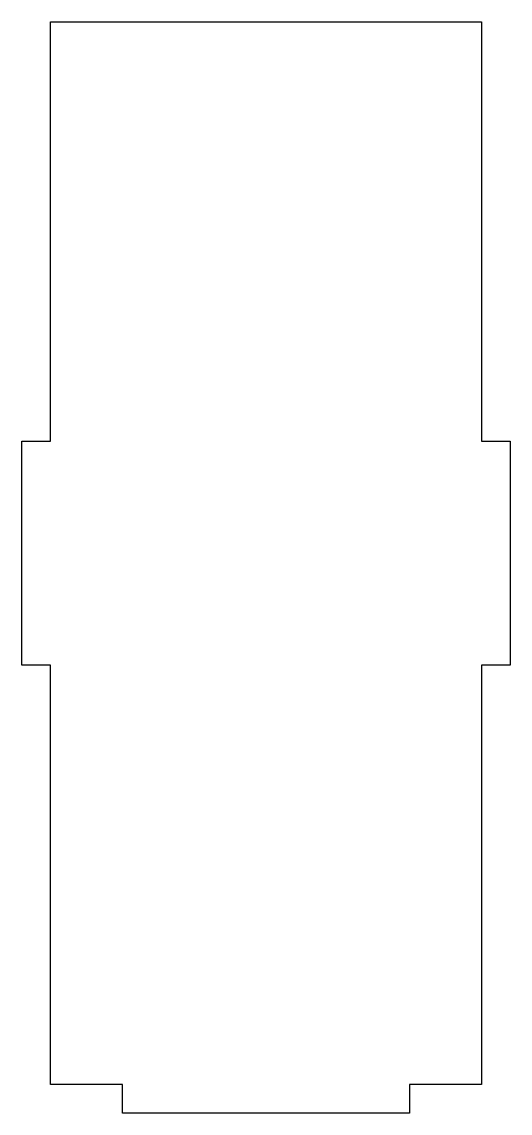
# Model space of a CAD drawing. Header units: millimetres. Extents: x -255 to -170, y 0 to 190.
import ezdxf

# ---------------------------------------------------------------- set-up
doc = ezdxf.new("R2010")
doc.units = ezdxf.units.MM
doc.layers.get('0').update_dxf_attribs({"linetype": 'CONTINUOUS'})

msp = doc.modelspace()

# ---------------------------------------------------------------- linework, layer by layer
msp.add_lwpolyline([(-237.5, 5), (-250, 5), (-250, 78), (-255, 78), (-255, 117), (-250, 117), (-250, 190), (-175, 190), (-175, 117), (-170, 117), (-170, 78), (-175, 78), (-175, 5), (-187.5, 5), (-187.5, 0), (-237.5, 0)], close=True)

doc.saveas('drawing.dxf')
